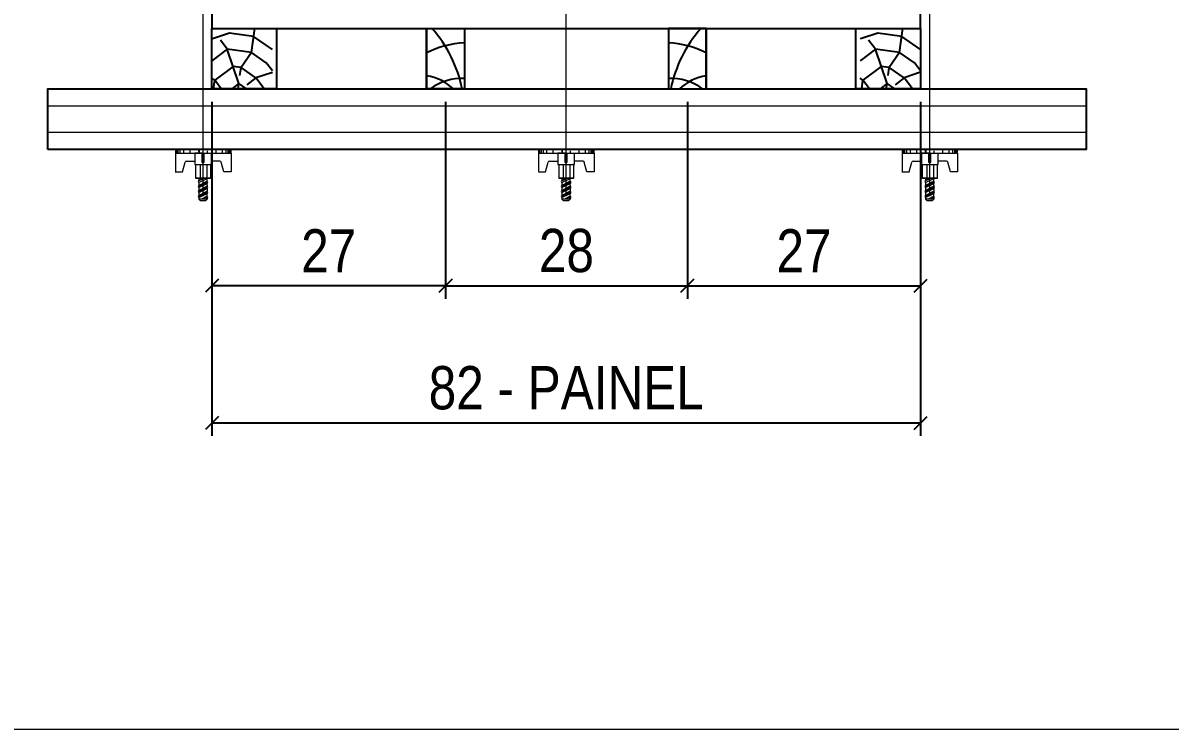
# Model space of a CAD drawing. Extents: x 2282 to 12463, y 760 to 16806.
# Drawn here: x 7774 to 8039.6, y 13785.1 to 13948.4 of the extents above; entities that cross this region are included whole.
import ezdxf

# ---------------------------------------------------------------- set-up
doc = ezdxf.new("R2010")
doc.units = 0
for name, color, linetype in [('1-2 PONTALETE', 7, 'Continuous'), ('COTA', 241, 'Continuous'), ('GRAVATA', 2, 'Continuous'), ('Painéis', 200, 'Continuous'), ('PONTALETE', 7, 'Continuous')]:
    doc.layers.add(name, color=color, linetype=linetype)
doc.layers.add('CARIMBO', color=255, linetype='Continuous', lineweight=9)
doc.layers.add('Hachura', color=251, linetype='Continuous', lineweight=9)
doc.styles.add('COTA TECNICA 2X', font='techl___.ttf', dxfattribs={"height": 10})
doc.dimstyles.new('SECAO PILAR', dxfattribs={"dimtxt": 10, "dimasz": 3, "dimexe": 3, "dimexo": 3, "dimgap": 3, "dimtad": 1, "dimdec": 1, "dimlfac": 0.5, "dimzin": 12, "dimdsep": 46, "dimtxsty": 'COTA TECNICA 2X', "dimblk1": 'OBLIQUE', "dimblk2": 'OBLIQUE', "dimsah": 1, "dimcen": 0.9, "dimclrd": 256, "dimclre": 256, "dimclrt": 256, "dimadec": 1, "dimazin": 3, "dimtfac": 1, "dimtdec": 1, "dimtmove": 0, "dimatfit": 3, "dimfxl": 1, "dimtolj": 1, "dimtzin": 12, "dimarcsym": 0})

# ---------------------------------------------------------------- blocks, each defined once
blk = doc.blocks.new('_Oblique')
at = {"color": 0, "linetype": 'ByBlock', "lineweight": -2}
blk.add_line((-0.5, -0.5), (0.5, 0.5), dxfattribs=at)
blk = doc.blocks.new('*D273')
at = {"layer": 'COTA', "lineweight": -2, "transparency": 16777216}
for p, q in [((7817.77, 13930.16), (7817.77, 13852.87)), ((7981.81, 13930.16), (7981.81, 13852.87)), ((7817.77, 13855.87), (7981.81, 13855.87))]:
    blk.add_line(p, q, dxfattribs=at)
at = {"layer": 'Defpoints', "color": 0, "transparency": 16777216}
for p in [(7817.77, 13933.16), (7981.81, 13933.16), (7981.81, 13855.87)]:
    blk.add_point(p, dxfattribs=at)
at = {"layer": 'COTA', "lineweight": -2, "transparency": 16777216, "xscale": 3, "yscale": 3, "zscale": 3, "rotation": 180}
blk.add_blockref('_Oblique', (7817.77, 13855.87), dxfattribs=at)
at = {"layer": 'COTA', "lineweight": -2, "transparency": 16777216, "xscale": 3, "yscale": 3, "zscale": 3}
blk.add_blockref('_Oblique', (7981.81, 13855.87), dxfattribs=at)
at = {"layer": 'COTA', "transparency": 16777216, "insert": (7899.79, 13863.96), "char_height": 10, "attachment_point": 5, "style": 'COTA TECNICA 2X'}
blk.add_mtext('\\A1;82 - PAINEL', dxfattribs=at)
blk = doc.blocks.new('C')
at = {"layer": 'Hachura', "color": 0}
for p, q in [((0, 3.22), (0, -3.22)), ((0.45, 3.22), (0, 3.22)), ((0.46, 3.16), (0, 3.16)), ((0.46, 3.05), (0, 3.05)), ((0.46, 2.88), (0, 2.88)), ((0, 2.75), (0, -1.16)), ((0.45, -3.23), (0.45, 3.22)), ((0.45, 3.22), (2.58, 3.22)), ((2.58, 3.22), (2.58, 2.39)), ((0.46, 2.65), (0, 2.65)), ((0.46, 2.23), (0, 2.23)), ((0.46, 1.51), (0, 1.51)), ((1.35, 1.94), (1.35, 0.96)), ((2.58, 2.39), (1.47, 2.09)), ((0.39, 0.49), (0.17, 0.49)), ((1.74, 0.97), (0.45, 0.97)), ((1.45, 0.1), (0.45, 0.1)), ((1.74, -0.97), (1.74, 0.97)), ((1.74, 0.97), (1.74, 0.84)), ((1.74, 0.97), (1.74, 0.84)), ((1.74, 0.84), (3.35, 0.84)), ((3.35, 0.45), (1.74, 0.45)), ((3.32, 0.84), (3.32, -0.84)), ((3.35, 0.84), (3.35, -0.84)), ((3.68, 0.45), (3.35, 0.45)), ((3.84, -0.52), (3.35, 0.45)), ((3.35, 0.06), (3.67, -0.57)), ((3.68, 0.45), (4.16, -0.52)), ((3.72, 0.5), (4.25, -0.57)), ((4.37, -0.55), (3.83, 0.53)), ((4.15, 0.45), (3.93, 0.45)), ((4.42, -0.52), (3.93, 0.45)), ((4.15, 0.45), (4.26, 0.45)), ((4.26, 0.45), (4.74, -0.52)), ((4.3, 0.5), (4.83, -0.57)), ((4.95, -0.55), (4.41, 0.53)), ((4.51, 0.45), (4.84, 0.45)), ((5, -0.52), (4.51, 0.45)), ((4.84, 0.45), (5.32, -0.52)), ((4.88, 0.5), (5.41, -0.57)), ((5.53, -0.55), (4.99, 0.53)), ((5.58, -0.52), (5.09, 0.45)), ((5.42, 0.45), (5.09, 0.45)), ((5.58, -0.52), (5.09, 0.45)), ((5.42, 0.45), (5.74, -0.19)), ((5.46, 0.5), (5.74, -0.07)), ((5.74, 0.19), (5.57, 0.53)), ((5.74, 0.32), (5.68, 0.45)), ((5.68, 0.45), (5.74, 0.45)), ((5.74, 0.45), (5.9, 0.29)), ((5.74, 0.45), (5.74, -0.52)), ((5.9, -0.36), (5.9, 0.29)), ((0.45, 0), (0, 0)), ((0.08, -0.48), (0.29, -0.48)), ((0.29, -0.48), (0.4, -0.48)), ((0.45, 0), (0.45, -0.97)), ((0.45, -0.16), (1.45, -0.16)), ((0.45, -0.65), (0.45, -0.32)), ((0.45, -3.23), (0.45, -0.65)), ((0.45, -0.97), (1.74, -0.97)), ((1.35, -1.94), (1.35, -0.97)), ((3.35, -0.32), (1.74, -0.32)), ((3.35, -0.84), (1.74, -0.84)), ((3.35, -0.07), (3.58, -0.52)), ((3.35, -0.52), (3.58, -0.52)), ((3.84, -0.52), (4.16, -0.52)), ((4.42, -0.52), (4.74, -0.52)), ((4.63, -0.52), (4.74, -0.52)), ((5, -0.52), (5.32, -0.52)), ((5.58, -0.52), (5.74, -0.52)), ((5.74, -0.52), (5.9, -0.36)), ((5.74, -0.52), (5.74, -0.52)), ((0.46, -1.52), (0, -1.52)), ((0.46, -2.23), (0, -2.23)), ((0.46, -2.65), (0, -2.65)), ((2.58, -2.39), (1.47, -2.1)), ((2.58, -3.23), (2.58, -2.39)), ((0.46, -2.88), (0, -2.88)), ((0.46, -3.05), (0, -3.05)), ((0.46, -3.16), (0, -3.16)), ((0, -3.22), (2.57, -3.22))]:
    blk.add_line(p, q, dxfattribs=at)
for centre, radius, start, end in [((1.52, 1.94), 0.161, 104.7436, 180), ((1.44, -0.03), 0.129, 272.695, 87.305), ((3.81, 0.39), 0.143, 25.5688, 154.4312), ((4.39, 0.39), 0.143, 25.5688, 154.4312), ((4.97, 0.39), 0.143, 25.5688, 154.4312), ((5.55, 0.39), 0.143, 25.5688, 154.4312), ((0.17, -0.37), 0.174, 221.744, 317.8592), ((3.71, -0.4), 0.174, 222.1408, 318.256), ((4.29, -0.4), 0.174, 222.1408, 318.256), ((4.87, -0.4), 0.174, 222.1408, 318.256), ((5.45, -0.4), 0.174, 222.1408, 318.256), ((5.61, -0.4), 0.174, 317.8592, 318.256), ((1.52, -1.94), 0.161, 180, 255.2564)]:
    blk.add_arc(centre, radius, start, end, dxfattribs=at)
blk = doc.blocks.new('*D278')
at = {"layer": 'COTA', "lineweight": -2, "transparency": 16777216}
for p, q in [((7817.77, 13930.16), (7817.77, 13884.62)), ((7871.86, 13930.16), (7871.86, 13884.62)), ((7871.86, 13887.62), (7817.77, 13887.62))]:
    blk.add_line(p, q, dxfattribs=at)
at = {"layer": 'Defpoints', "color": 0, "transparency": 16777216}
for p in [(7817.77, 13933.16), (7871.86, 13933.16), (7817.77, 13887.62)]:
    blk.add_point(p, dxfattribs=at)
at = {"layer": 'COTA', "lineweight": -2, "transparency": 16777216, "xscale": 3, "yscale": 3, "zscale": 3, "rotation": 180}
blk.add_blockref('_Oblique', (7817.77, 13887.62), dxfattribs=at)
at = {"layer": 'COTA', "lineweight": -2, "transparency": 16777216, "xscale": 3, "yscale": 3, "zscale": 3}
blk.add_blockref('_Oblique', (7871.86, 13887.62), dxfattribs=at)
at = {"layer": 'COTA', "transparency": 16777216, "insert": (7844.81, 13895.69), "char_height": 10, "attachment_point": 5, "style": 'COTA TECNICA 2X'}
blk.add_mtext('\\A1;27', dxfattribs=at)
blk = doc.blocks.new('*D288')
at = {"layer": 'COTA', "lineweight": -2, "transparency": 16777216}
for p, q in [((7871.86, 13930.16), (7871.86, 13884.62)), ((7927.83, 13930.16), (7927.83, 13884.62)), ((7871.86, 13887.62), (7927.83, 13887.62))]:
    blk.add_line(p, q, dxfattribs=at)
at = {"layer": 'Defpoints', "color": 0, "transparency": 16777216}
for p in [(7871.86, 13933.16), (7927.83, 13933.16), (7927.83, 13887.62)]:
    blk.add_point(p, dxfattribs=at)
at = {"layer": 'COTA', "lineweight": -2, "transparency": 16777216, "xscale": 3, "yscale": 3, "zscale": 3, "rotation": 180}
blk.add_blockref('_Oblique', (7871.86, 13887.62), dxfattribs=at)
at = {"layer": 'COTA', "lineweight": -2, "transparency": 16777216, "xscale": 3, "yscale": 3, "zscale": 3}
blk.add_blockref('_Oblique', (7927.83, 13887.62), dxfattribs=at)
at = {"layer": 'COTA', "transparency": 16777216, "insert": (7899.84, 13895.71), "char_height": 10, "attachment_point": 5, "style": 'COTA TECNICA 2X'}
blk.add_mtext('\\A1;28', dxfattribs=at)
blk = doc.blocks.new('*D289')
at = {"layer": 'COTA', "lineweight": -2, "transparency": 16777216}
for p, q in [((7927.83, 13930.16), (7927.83, 13884.62)), ((7981.81, 13930.16), (7981.81, 13884.62)), ((7927.83, 13887.62), (7981.81, 13887.62))]:
    blk.add_line(p, q, dxfattribs=at)
at = {"layer": 'Defpoints', "color": 0, "transparency": 16777216}
for p in [(7927.83, 13933.16), (7981.81, 13933.16), (7981.81, 13887.62)]:
    blk.add_point(p, dxfattribs=at)
at = {"layer": 'COTA', "lineweight": -2, "transparency": 16777216, "xscale": 3, "yscale": 3, "zscale": 3, "rotation": 180}
blk.add_blockref('_Oblique', (7927.83, 13887.62), dxfattribs=at)
at = {"layer": 'COTA', "lineweight": -2, "transparency": 16777216, "xscale": 3, "yscale": 3, "zscale": 3}
blk.add_blockref('_Oblique', (7981.81, 13887.62), dxfattribs=at)
at = {"layer": 'COTA', "transparency": 16777216, "insert": (7954.82, 13895.69), "char_height": 10, "attachment_point": 5, "style": 'COTA TECNICA 2X'}
blk.add_mtext('\\A1;27', dxfattribs=at)

msp = doc.modelspace()

# ---------------------------------------------------------------- hatches: boundary and pattern name
at = {"layer": 'PONTALETE'}
h = msp.add_hatch(dxfattribs=at)
h.set_pattern_fill('TRONCO', color=1, scale=37.5, angle=82, style=0, pattern_type=2)
h.set_pattern_definition([(82, (-3816.7, 15295.8), (-31.91606, 42.35404), [11.25, -26.25]), (82, (-3818.558, 15296.06), (-31.91606, 42.35404), [11.25, -26.25]), (82, (-3822.01, 15298.44), (-31.91606, 42.35404), [7.5, -30]), (82, (-3825.463, 15300.82), (-31.91606, 42.35404), [5.625, -31.875]), (82, (-3829.176, 15301.34), (-31.91606, 42.35404), [3.75, -33.75]), (82, (-3834.194, 15292.58), (-31.91606, 42.35404), [1.875, -9.375, 1.875, -24.375]), (82, (-3835.27, 15298.41), (-31.91606, 42.35404), [1.875, -15, 5.625, -15]), (82, (-3836.08, 15306.098), (-31.91606, 42.35404), [1.875, -1.875, 1.875, -31.875]), (82, (-3838.2, 15304.502), (-31.91606, 42.35404), [1.875, -35.625]), (82, (-3842.173, 15303.167), (-31.91606, 42.35404), [5.625, -31.875]), (82, (-3845.887, 15303.69), (-31.91606, 42.35404), [7.5, -30]), (82, (-3849.86, 15302.354), (-31.91606, 42.35404), [9.375, -11.25, 1.875, -15]), (172, (-3829.668, 15284.37), (-42.35404, -31.91606), [1.875, -3.75, 9.375, -22.5]), (172, (-3833.12, 15286.748), (-42.35404, -31.91606), [1.875, -1.875, 5.625, -28.125]), (172, (-3847.714, 15290.692), (-42.35404, -31.91606), [3.75, -33.75]), (172, (-3832.6, 15290.46), (-42.35404, -31.91606), [7.5, -11.25, 1.875, -16.875]), (172, (-3852.762, 15295.19), (-42.35404, -31.91606), [1.875, -35.625]), (172, (-3833.934, 15294.436), (-42.35404, -31.91606), [5.625, -31.875]), (172, (-3835.27, 15298.41), (-42.35404, -31.91606), [3.75, -33.75]), (172, (-3834.746, 15302.124), (-42.35404, -31.91606), [1.875, -5.625, 5.625, -24.375]), (172, (-3836.342, 15304.24), (-42.35404, -31.91606), [1.875, -35.625]), (172, (-3828.654, 15305.054), (-42.35404, -31.91606), [5.25, -32.25]), (172, (-3820.966, 15305.867), (-42.35404, -31.91606), [3.75, -33.75]), (172, (-3835.3, 15311.67), (-42.35404, -31.91606), [1.875, -35.625]), (172, (-3832.92, 15315.12), (-42.35404, -31.91606), [5.625, -31.875]), (172, (-3832.398, 15318.834), (-42.35404, -31.91606), [5.625, -31.875]), (127, (-3818.327, 15311.177), (-37.13505, 5.21899), [2.651625, -2.651625, 2.651625, -45.078134]), (127, (-3828.654, 15305.054), (-37.13505, 5.21899), [5.30325, -47.72976]), (127, (-3849.31, 15292.81), (-37.13505, 5.21899), [5.30325, -47.72976]), (127, (-3838.982, 15298.932), (-37.13505, 5.21899), [5.30325, -47.72976]), (127, (-3831.294, 15299.745), (-37.13505, 5.21899), [5.30325, -47.72976]), (127, (-3822.3, 15309.842), (-37.13505, 5.21899), [5.30325, -47.72976]), (127, (-3824.68, 15306.39), (-37.13505, 5.21899), [7.95495, -45.07806]), (127, (-3842.956, 15297.597), (-37.13505, 5.21899), [2.65162, -50.38138]), (127, (-3846.93, 15296.262), (-37.13505, 5.21899), [2.65162, -50.38138]), (127, (-3844.843, 15311.116), (-37.13505, 5.21899), [2.65162, -50.38138]), (127, (-3828.363, 15293.653), (-37.13505, 5.21899), [2.65162, -50.38138]), (127, (-3838.49, 15315.904), (-37.13505, 5.21899), [2.65162, -50.38138]), (127, (-3836.603, 15302.385), (-37.13505, 5.21899), [2.65162, -50.38138]), (127, (-3839.795, 15306.62), (-37.13505, 5.21899), [2.65162, -50.38138]), (217, (-3832.63, 15303.72), (-5.21899, -37.13505), [2.651625, -2.651625, 7.95495, -39.77481]), (217, (-3831.846, 15309.29), (-5.21899, -37.13505), [2.65162, -50.38138]), (217, (-3818.849, 15307.463), (-5.21899, -37.13505), [2.65162, -50.38138]), (217, (-3829.176, 15301.34), (-5.21899, -37.13505), [2.65162, -50.38138]), (217, (-3835.82, 15307.955), (-5.21899, -37.13505), [2.65162, -50.38138]), (217, (-3827.841, 15297.366), (-5.21899, -37.13505), [2.65162, -50.38138]), (217, (-3825.754, 15312.22), (-5.21899, -37.13505), [2.65162, -50.38138]), (217, (-3818.267, 15284.66), (-5.21899, -37.13505), [2.65162, -50.38138]), (217, (-3819.862, 15286.778), (-5.21899, -37.13505), [5.30325, -47.72976]), (217, (-3821.458, 15288.896), (-5.21899, -37.13505), [5.30325, -47.72976]), (217, (-3820.936, 15292.61), (-5.21899, -37.13505), [5.30325, -47.72976]), (217, (-3824.39, 15294.988), (-5.21899, -37.13505), [5.30325, -47.72976]), (217, (-3837.155, 15311.93), (-5.21899, -37.13505), [5.30325, -47.72976]), (217, (-3817.544, 15316.747), (-5.21899, -37.13505), [5.30325, -47.72976]), (217, (-3846.99, 15322.78), (-5.21899, -37.13505), [5.30325, -47.72976]), (217, (-3843.277, 15322.257), (-5.21899, -37.13505), [5.30325, -47.72976]), (217, (-3841.943, 15318.282), (-5.21899, -37.13505), [5.30325, -47.72976]), (217, (-3845.596, 15292.288), (-5.21899, -37.13505), [7.95495, -45.07806]), (217, (-3838.49, 15315.904), (-5.21899, -37.13505), [7.95495, -45.07806]), (108.56505, (-3852.501, 15297.045), (5.218991, 37.135053), [4.1925, -79.66005]), (108.56505, (-3833.934, 15294.436), (5.218991, 37.135053), [4.1925, -79.66005]), (108.56505, (-3844.552, 15299.715), (5.218991, 37.135053), [4.1925, -79.66005]), (108.56505, (-3816.992, 15307.202), (5.218991, 37.135053), [4.1925, -79.66005]), (108.56505, (-3820.966, 15305.867), (5.218991, 37.135053), [4.1925, -79.66005]), (108.56505, (-3829.959, 15295.77), (5.218991, 37.135053), [4.1925, -79.66005]), (108.56505, (-3848.527, 15298.38), (5.218991, 37.135053), [4.1925, -79.66005]), (108.56505, (-3835.82, 15307.955), (5.218991, 37.135053), [8.385, -75.46755]), (145.43495, (-3841.39, 15308.738), (-37.135053, 5.218991), [4.1925, -79.66005]), (145.43495, (-3829.467, 15312.742), (-37.135053, 5.218991), [4.1925, -79.66005]), (145.43495, (-3839.504, 15295.219), (-37.135053, 5.218991), [4.1925, -79.66005]), (145.43495, (-3842.404, 15288.052), (-37.135053, 5.218991), [4.1925, -79.66005]), (145.43495, (-3831.846, 15309.29), (-37.135053, 5.218991), [4.1925, -79.66005]), (145.43495, (-3832.368, 15305.576), (-37.135053, 5.218991), [4.1925, -79.66005]), (145.43495, (-3840.026, 15291.505), (-37.135053, 5.218991), [8.385, -75.46755]), (145.43495, (-3823.114, 15317.53), (-37.135053, 5.218991), [8.385, -75.46755]), (145.43495, (-3825.493, 15314.077), (-37.135053, 5.218991), [8.385, -75.46755]), (198.56505, (-3824.098, 15283.586), (-37.135053, 5.218991), [4.1925, -79.66005]), (198.56505, (-3844.522, 15286.457), (-37.135053, 5.218991), [4.1925, -79.66005]), (198.56505, (-3817.484, 15290.23), (-37.135053, 5.218991), [4.1925, -79.66005]), (198.56505, (-3851.427, 15291.214), (-37.135053, 5.218991), [4.1925, -79.66005]), (198.56505, (-3828.624, 15291.796), (-37.135053, 5.218991), [4.1925, -79.66005]), (198.56505, (-3831.294, 15299.745), (-37.135053, 5.218991), [4.1925, -79.66005]), (198.56505, (-3838.199, 15304.502), (-37.135053, 5.218991), [4.1925, -79.66005]), (198.56505, (-3825.694, 15285.704), (-37.135057, 5.219004), [4.1925, -79.66005]), (198.56505, (-3829.959, 15295.77), (-37.135053, 5.218991), [4.1925, -79.66005]), (198.56505, (-3824.68, 15306.389), (-37.135053, 5.218991), [4.1925, -79.66005]), (198.56505, (-3827.871, 15310.625), (-37.135053, 5.218991), [4.1925, -79.66005]), (198.56505, (-3837.968, 15319.617), (-37.135053, 5.218991), [4.1925, -79.66005]), (198.56505, (-3853.023, 15293.332), (-37.135053, 5.218991), [4.1925, -79.66005]), (198.56505, (-3851.949, 15287.5), (-37.135053, 5.218991), [8.385, -75.46755]), (198.56505, (-3825.172, 15289.417), (-37.135053, 5.218991), [8.385, -75.46755]), (235.43495, (-3820.384, 15283.064), (-5.218991, -37.135053), [4.1925, -79.66005]), (235.43495, (-3814.091, 15314.368), (-5.218991, -37.135053), [4.1925, -79.66005]), (235.43495, (-3832.92, 15315.121), (-5.218991, -37.135053), [4.1925, -79.66005]), (235.43495, (-3822.01, 15298.44), (-5.218991, -37.135053), [4.1925, -79.66005]), (235.43495, (-3818.558, 15296.062), (-5.218991, -37.135053), [4.1925, -79.66005]), (235.43495, (-3825.463, 15300.819), (-5.218991, -37.135053), [4.1925, -79.66005]), (235.43495, (-3846.178, 15315.09), (-5.218991, -37.135053), [4.1925, -79.66005]), (235.43495, (-3847.513, 15319.065), (-5.218991, -37.135053), [8.385, -75.46755])])
h.paths.add_polyline_path([(7817.77, 13933.16), (7831.77, 13933.16), (7831.77, 13947.16), (7817.77, 13947.16)])
h = msp.add_hatch(dxfattribs=at)
h.set_pattern_fill('TRONCO', color=1, scale=37.5, angle=82, style=0, pattern_type=2)
h.set_pattern_definition([(82, (-3666.664, 15295.8), (-31.91606, 42.35404), [11.25, -26.25]), (82, (-3668.52, 15296.06), (-31.91606, 42.35404), [11.25, -26.25]), (82, (-3671.973, 15298.44), (-31.91606, 42.35404), [7.5, -30]), (82, (-3675.426, 15300.82), (-31.91606, 42.35404), [5.625, -31.875]), (82, (-3679.14, 15301.34), (-31.91606, 42.35404), [3.75, -33.75]), (82, (-3684.158, 15292.58), (-31.91606, 42.35404), [1.875, -9.375, 1.875, -24.375]), (82, (-3685.23, 15298.41), (-31.91606, 42.35404), [1.875, -15, 5.625, -15]), (82, (-3686.045, 15306.098), (-31.91606, 42.35404), [1.875, -1.875, 1.875, -31.875]), (82, (-3688.162, 15304.502), (-31.91606, 42.35404), [1.875, -35.625]), (82, (-3692.137, 15303.167), (-31.91606, 42.35404), [5.625, -31.875]), (82, (-3695.85, 15303.69), (-31.91606, 42.35404), [7.5, -30]), (82, (-3699.825, 15302.354), (-31.91606, 42.35404), [9.375, -11.25, 1.875, -15]), (172, (-3679.63, 15284.37), (-42.35404, -31.91606), [1.875, -3.75, 9.375, -22.5]), (172, (-3683.084, 15286.748), (-42.35404, -31.91606), [1.875, -1.875, 5.625, -28.125]), (172, (-3697.677, 15290.692), (-42.35404, -31.91606), [3.75, -33.75]), (172, (-3682.56, 15290.46), (-42.35404, -31.91606), [7.5, -11.25, 1.875, -16.875]), (172, (-3702.725, 15295.19), (-42.35404, -31.91606), [1.875, -35.625]), (172, (-3683.897, 15294.436), (-42.35404, -31.91606), [5.625, -31.875]), (172, (-3685.23, 15298.41), (-42.35404, -31.91606), [3.75, -33.75]), (172, (-3684.71, 15302.124), (-42.35404, -31.91606), [1.875, -5.625, 5.625, -24.375]), (172, (-3686.305, 15304.24), (-42.35404, -31.91606), [1.875, -35.625]), (172, (-3678.618, 15305.054), (-42.35404, -31.91606), [5.25, -32.25]), (172, (-3670.93, 15305.867), (-42.35404, -31.91606), [3.75, -33.75]), (172, (-3685.26, 15311.67), (-42.35404, -31.91606), [1.875, -35.625]), (172, (-3682.883, 15315.12), (-42.35404, -31.91606), [5.625, -31.875]), (172, (-3682.36, 15318.834), (-42.35404, -31.91606), [5.625, -31.875]), (127, (-3668.29, 15311.177), (-37.13505, 5.21899), [2.651625, -2.651625, 2.651625, -45.078134]), (127, (-3678.618, 15305.054), (-37.13505, 5.21899), [5.30325, -47.72976]), (127, (-3699.273, 15292.81), (-37.13505, 5.21899), [5.30325, -47.72976]), (127, (-3688.945, 15298.932), (-37.13505, 5.21899), [5.30325, -47.72976]), (127, (-3681.257, 15299.745), (-37.13505, 5.21899), [5.30325, -47.72976]), (127, (-3672.264, 15309.842), (-37.13505, 5.21899), [5.30325, -47.72976]), (127, (-3674.643, 15306.39), (-37.13505, 5.21899), [7.95495, -45.07806]), (127, (-3692.92, 15297.597), (-37.13505, 5.21899), [2.65162, -50.38138]), (127, (-3696.894, 15296.262), (-37.13505, 5.21899), [2.65162, -50.38138]), (127, (-3694.806, 15311.116), (-37.13505, 5.21899), [2.65162, -50.38138]), (127, (-3678.326, 15293.653), (-37.13505, 5.21899), [2.65162, -50.38138]), (127, (-3688.453, 15315.904), (-37.13505, 5.21899), [2.65162, -50.38138]), (127, (-3686.566, 15302.385), (-37.13505, 5.21899), [2.65162, -50.38138]), (127, (-3689.758, 15306.62), (-37.13505, 5.21899), [2.65162, -50.38138]), (217, (-3682.592, 15303.72), (-5.21899, -37.13505), [2.651625, -2.651625, 7.95495, -39.77481]), (217, (-3681.81, 15309.29), (-5.21899, -37.13505), [2.65162, -50.38138]), (217, (-3668.812, 15307.463), (-5.21899, -37.13505), [2.65162, -50.38138]), (217, (-3679.14, 15301.34), (-5.21899, -37.13505), [2.65162, -50.38138]), (217, (-3685.784, 15307.955), (-5.21899, -37.13505), [2.65162, -50.38138]), (217, (-3677.805, 15297.366), (-5.21899, -37.13505), [2.65162, -50.38138]), (217, (-3675.717, 15312.22), (-5.21899, -37.13505), [2.65162, -50.38138]), (217, (-3668.23, 15284.66), (-5.21899, -37.13505), [2.65162, -50.38138]), (217, (-3669.826, 15286.778), (-5.21899, -37.13505), [5.30325, -47.72976]), (217, (-3671.421, 15288.896), (-5.21899, -37.13505), [5.30325, -47.72976]), (217, (-3670.9, 15292.61), (-5.21899, -37.13505), [5.30325, -47.72976]), (217, (-3674.352, 15294.988), (-5.21899, -37.13505), [5.30325, -47.72976]), (217, (-3687.118, 15311.93), (-5.21899, -37.13505), [5.30325, -47.72976]), (217, (-3667.507, 15316.747), (-5.21899, -37.13505), [5.30325, -47.72976]), (217, (-3696.954, 15322.78), (-5.21899, -37.13505), [5.30325, -47.72976]), (217, (-3693.24, 15322.257), (-5.21899, -37.13505), [5.30325, -47.72976]), (217, (-3691.906, 15318.282), (-5.21899, -37.13505), [5.30325, -47.72976]), (217, (-3695.56, 15292.288), (-5.21899, -37.13505), [7.95495, -45.07806]), (217, (-3688.453, 15315.904), (-5.21899, -37.13505), [7.95495, -45.07806]), (108.56505, (-3702.464, 15297.045), (5.218991, 37.135053), [4.1925, -79.66005]), (108.56505, (-3683.897, 15294.436), (5.218991, 37.135053), [4.1925, -79.66005]), (108.56505, (-3694.515, 15299.715), (5.218991, 37.135053), [4.1925, -79.66005]), (108.56505, (-3666.955, 15307.202), (5.218991, 37.135053), [4.1925, -79.66005]), (108.56505, (-3670.93, 15305.867), (5.218991, 37.135053), [4.1925, -79.66005]), (108.56505, (-3679.922, 15295.77), (5.218991, 37.135053), [4.1925, -79.66005]), (108.56505, (-3698.49, 15298.38), (5.218991, 37.135053), [4.1925, -79.66005]), (108.56505, (-3685.784, 15307.955), (5.218991, 37.135053), [8.385, -75.46755]), (145.43495, (-3691.354, 15308.738), (-37.135053, 5.218991), [4.1925, -79.66005]), (145.43495, (-3679.43, 15312.742), (-37.135053, 5.218991), [4.1925, -79.66005]), (145.43495, (-3689.467, 15295.219), (-37.135053, 5.218991), [4.1925, -79.66005]), (145.43495, (-3692.368, 15288.052), (-37.135053, 5.218991), [4.1925, -79.66005]), (145.43495, (-3681.809, 15309.29), (-37.135053, 5.218991), [4.1925, -79.66005]), (145.43495, (-3682.331, 15305.576), (-37.135053, 5.218991), [4.1925, -79.66005]), (145.43495, (-3689.989, 15291.505), (-37.135053, 5.218991), [8.385, -75.46755]), (145.43495, (-3673.077, 15317.53), (-37.135053, 5.218991), [8.385, -75.46755]), (145.43495, (-3675.456, 15314.077), (-37.135053, 5.218991), [8.385, -75.46755]), (198.56505, (-3674.061, 15283.586), (-37.135053, 5.218991), [4.1925, -79.66005]), (198.56505, (-3694.485, 15286.457), (-37.135053, 5.218991), [4.1925, -79.66005]), (198.56505, (-3667.447, 15290.23), (-37.135053, 5.218991), [4.1925, -79.66005]), (198.56505, (-3701.39, 15291.214), (-37.135053, 5.218991), [4.1925, -79.66005]), (198.56505, (-3678.587, 15291.796), (-37.135053, 5.218991), [4.1925, -79.66005]), (198.56505, (-3681.257, 15299.745), (-37.135053, 5.218991), [4.1925, -79.66005]), (198.56505, (-3688.162, 15304.502), (-37.135053, 5.218991), [4.1925, -79.66005]), (198.56505, (-3675.657, 15285.704), (-37.135057, 5.219004), [4.1925, -79.66005]), (198.56505, (-3679.922, 15295.77), (-37.135053, 5.218991), [4.1925, -79.66005]), (198.56505, (-3674.643, 15306.389), (-37.135053, 5.218991), [4.1925, -79.66005]), (198.56505, (-3677.835, 15310.625), (-37.135053, 5.218991), [4.1925, -79.66005]), (198.56505, (-3687.931, 15319.617), (-37.135053, 5.218991), [4.1925, -79.66005]), (198.56505, (-3702.986, 15293.332), (-37.135053, 5.218991), [4.1925, -79.66005]), (198.56505, (-3701.912, 15287.5), (-37.135053, 5.218991), [8.385, -75.46755]), (198.56505, (-3675.135, 15289.417), (-37.135053, 5.218991), [8.385, -75.46755]), (235.43495, (-3670.347, 15283.064), (-5.218991, -37.135053), [4.1925, -79.66005]), (235.43495, (-3664.055, 15314.368), (-5.218991, -37.135053), [4.1925, -79.66005]), (235.43495, (-3682.883, 15315.121), (-5.218991, -37.135053), [4.1925, -79.66005]), (235.43495, (-3671.973, 15298.44), (-5.218991, -37.135053), [4.1925, -79.66005]), (235.43495, (-3668.52, 15296.062), (-5.218991, -37.135053), [4.1925, -79.66005]), (235.43495, (-3675.426, 15300.819), (-5.218991, -37.135053), [4.1925, -79.66005]), (235.43495, (-3696.141, 15315.09), (-5.218991, -37.135053), [4.1925, -79.66005]), (235.43495, (-3697.476, 15319.065), (-5.218991, -37.135053), [8.385, -75.46755])])
h.paths.add_polyline_path([(7967.81, 13933.16), (7981.81, 13933.16), (7981.81, 13947.16), (7967.81, 13947.16)])

# ---------------------------------------------------------------- linework, layer by layer
at = {"layer": '1-2 PONTALETE', "color": 1}
for centre, radius, start, end in [((7877.67, 13920.54), 23.32, 93.5441, 115.9137), ((7922.01, 13920.54), 23.32, 64.0863, 86.4559), ((7865.63, 13924.62), 11.74, 46.6479, 80.9173), ((7875.68, 13923.28), 12.32, 87.4574, 126.7023), ((7924, 13923.28), 12.32, 53.2977, 92.5426), ((7934.06, 13924.62), 11.74, 99.0827, 133.3521)]:
    msp.add_arc(centre, radius, start, end, dxfattribs=at)
at = {"layer": 'CARIMBO', "color": 3}
msp.add_line((2282.39, 13785.07), (9611.68, 13785.07), dxfattribs=at)
at = {"layer": 'GRAVATA', "color": 1}
msp.add_lwpolyline([(7779.82, 13919.16), (7779.82, 13933.16), (8020.17, 13933.16), (8020.17, 13919.16)], close=True, dxfattribs=at)
at = {"layer": 'Hachura'}
for p, q in [((7815.77, 13908.35), (7815.76, 14048.18)), ((7899.8, 13908.35), (7899.79, 14048.18)), ((7983.95, 13908.35), (7983.94, 14048.18)), ((8020.17, 13929.16), (7779.82, 13929.16)), ((7779.82, 13923.16), (8020.17, 13923.16))]:
    msp.add_line(p, q, dxfattribs=at)
at = {"layer": 'Painéis'}
msp.add_lwpolyline([(7981.81, 13947.16), (7981.81, 13951.17), (7817.77, 13951.17), (7817.77, 13947.16)], close=True, dxfattribs=at)
at = {"layer": 'PONTALETE', "color": 1}
for p, q in [((7867.48, 13947.16), (7867.48, 13933.16)), ((7876.23, 13947.16), (7876.23, 13933.16)), ((7923.46, 13947.16), (7923.46, 13933.16)), ((7932.21, 13947.16), (7932.21, 13933.16))]:
    msp.add_line(p, q, dxfattribs=at)
for points in [[(7817.77, 13947.16), (7832.77, 13947.16), (7832.77, 13933.16), (7817.77, 13933.16)], [(7867.48, 13947.16), (7876.23, 13947.16), (7876.23, 13933.16), (7867.48, 13933.16)], [(7932.21, 13947.16), (7923.46, 13947.16), (7923.46, 13933.16), (7932.21, 13933.16)], [(7966.81, 13947.16), (7981.81, 13947.16), (7981.81, 13933.16), (7966.81, 13933.16)]]:
    msp.add_lwpolyline(points, close=True, dxfattribs=at)
for centre, start, end in [((7845.92, 13927.02), 11.6357, 41.4455), ((7953.76, 13927.02), 138.5545, 168.3643)]:
    msp.add_arc(centre, 30.42, start, end, dxfattribs=at)

# ---------------------------------------------------------------- block references
at = {"layer": 'Hachura', "linetype": 'Continuous', "xscale": 2, "yscale": 2, "zscale": 2, "rotation": 270}
for p in [(7815.77, 13919.16), (7899.8, 13919.16), (7983.95, 13919.16)]:
    msp.add_blockref('C', p, dxfattribs=at)

# ---------------------------------------------------------------- dimensions: what is measured, and where the dimension line sits
at = {"layer": 'COTA'}
dim = msp.add_linear_dim(base=(7981.81, 13855.87), p1=(7817.77, 13933.16), p2=(7981.81, 13933.16), text='<> - PAINEL', dimstyle='SECAO PILAR', dxfattribs=at)
dim.commit()
dim.dimension.update_dxf_attribs({"geometry": '*D273', "text_midpoint": (7899.79, 13863.96)})
for base, p1, p2, picture, middle in [((7817.77, 13887.62), (7871.86, 13933.16), (7817.77, 13933.16), '*D278', (7844.81, 13895.69)), ((7927.83, 13887.62), (7871.86, 13933.16), (7927.83, 13933.16), '*D288', (7899.84, 13895.71)), ((7981.81, 13887.62), (7927.83, 13933.16), (7981.81, 13933.16), '*D289', (7954.82, 13895.69))]:
    dim = msp.add_linear_dim(base=base, p1=p1, p2=p2, dimstyle='SECAO PILAR', dxfattribs=at)
    dim.commit()
    dim.dimension.update_dxf_attribs({"geometry": picture, "text_midpoint": middle})

doc.saveas('drawing.dxf')
